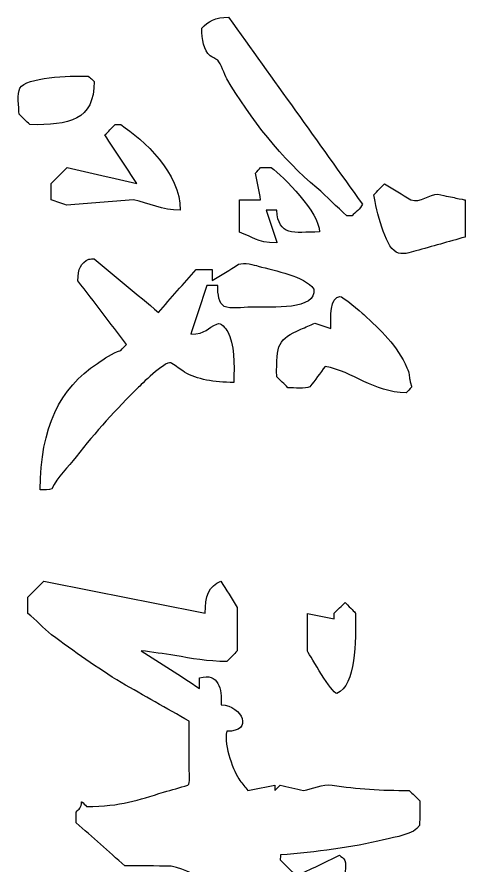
# Model space of a CAD drawing. Extents: x 14207793 to 14719554, y -1675802 to -1228715.
# Drawn here: x 14437156 to 14437807, y -1671545 to -1670312 of the extents above; entities that cross this region are included whole.
import ezdxf

# ---------------------------------------------------------------- set-up
doc = ezdxf.new("R2010")
doc.units = 0
doc.header["$LTSCALE"] = 500
doc.header["$MEASUREMENT"] = 0
doc.layers.add('LAYER7', color=251, linetype='CONTINUOUS')
doc.layers.add('PUB_TITLE', color=4, linetype='CONTINUOUS')

# ---------------------------------------------------------------- blocks, each defined once
blk = doc.blocks.new('ming3')
at = {"layer": 'PUB_TITLE'}
for points, knots in [([(5033641.9, -765434.9), (5033641.9, -765434.9), (5033641.9, -765434.9), (5033639.7, -765445.9), (5033637.4, -765456.9), (5033635.1, -765467.9), (5033634.5, -765477.3), (5033646.1, -765489), (5033641.9, -765500.4), (5033635.5, -765511), (5033629, -765521.7), (5033622.6, -765532.3), (5033626.9, -765536.7), (5033631.3, -765541.1), (5033635.7, -765545.4), (5033655.7, -765541.4), (5033696.9, -765532.5), (5033705.3, -765518.2), (5033709.2, -765511.7), (5033705.7, -765500.8), (5033703.8, -765494.6), (5033698.2, -765474.7), (5033692.6, -765454.8), (5033687, -765434.9), (5033672, -765434.9), (5033657, -765434.9), (5033641.9, -765434.9)], [0, 0, 0, 0, 0, 0.5, 1, 1, 1, 2, 2, 2, 3, 3, 3, 4, 4, 4, 5, 5, 5, 6, 6, 6, 7, 7, 7, 8, 8, 8, 8]), ([(5034253.5, -765729.9), (5034234.4, -765729.2), (5034214.2, -765732.9), (5034221, -765756.1), (5034225.2, -765756.1), (5034229.4, -765756.1), (5034233.6, -765756.1), (5034218.4, -765779.7), (5034203.2, -765803.2), (5034188, -765826.8), (5034189.9, -765813.2), (5034191.8, -765799.6), (5034193.7, -765786), (5034197.6, -765765.7), (5034201, -765746.4), (5034201.1, -765723.1), (5034196.7, -765718.9), (5034192.3, -765714.7), (5034188, -765710.5), (5034170.5, -765710.5), (5034153, -765710.5), (5034135.6, -765710.5), (5034124.9, -765717.1), (5034114.3, -765723.8), (5034103.6, -765730.4), (5034109.3, -765744.8), (5034122.2, -765749.6), (5034142.4, -765749.3), (5034129.5, -765814.4), (5034116.5, -765879.6), (5034103.6, -765944.7), (5034110.1, -765951.2), (5034116.5, -765957.7), (5034123, -765964.1), (5034123.2, -765964.1), (5034123.3, -765964.1), (5034123.5, -765964.1), (5034130, -765964.1), (5034136.4, -765964.1), (5034142.9, -765964.1), (5034150.4, -765954), (5034160.8, -765945.5), (5034168.6, -765935.3), (5034189, -765908.3), (5034208.6, -765880.1), (5034226.7, -765850.9), (5034242.3, -765823.5), (5034257.8, -765796.1), (5034273.4, -765768.7), (5034292.8, -765768.7), (5034312.2, -765768.7), (5034331.6, -765768.7), (5034336.7, -765768.7), (5034348.7, -765767.1), (5034350.9, -765770.2), (5034353.7, -765780), (5034356.5, -765789.8), (5034359.3, -765799.6), (5034368.9, -765830.9), (5034376.6, -765850.6), (5034376.6, -765892.9), (5034374.7, -765894.8), (5034372.8, -765896.7), (5034370.9, -765898.6), (5034370.9, -765898.8), (5034370.9, -765899), (5034370.9, -765899.1), (5034378.9, -765899), (5034379.3, -765902.1), (5034383.4, -765905.4), (5034387.8, -765905.4), (5034392.2, -765905.4), (5034396.5, -765905.4), (5034413.8, -765885.9), (5034431.1, -765866.3), (5034448.4, -765846.7), (5034448.6, -765828.1), (5034448.8, -765809.4), (5034448.9, -765790.7), (5034456.6, -765754.7), (5034481.4, -765730.9), (5034503.4, -765708.9), (5034514.3, -765698), (5034531.9, -765678.1), (5034545.9, -765671.7), (5034546, -765665.6), (5034548.1, -765648.6), (5034544.8, -765645), (5034518.5, -765624.4), (5034492.1, -765603.8), (5034465.7, -765583.2), (5034462, -765580.4), (5034449.1, -765577.7), (5034442.1, -765580.5), (5034439.4, -765581.8), (5034437.5, -765584.5), (5034435.8, -765586.8), (5034444.2, -765604.3), (5034452.6, -765621.8), (5034461, -765639.2), (5034454.3, -765645.7), (5034447.7, -765652.2), (5034441.1, -765658.6), (5034439.2, -765658.4), (5034437.2, -765658.3), (5034435.3, -765658.1), (5034432.1, -765615.6), (5034426.4, -765571.2), (5034417, -765533.4), (5034413.5, -765519.4), (5034410.7, -765496.2), (5034399.7, -765489.9), (5034389.7, -765489.7), (5034379.8, -765489.5), (5034369.8, -765489.4), (5034365.6, -765493.7), (5034361.4, -765498.1), (5034357.2, -765502.5), (5034357.4, -765536.2), (5034355.4, -765565.7), (5034350.9, -765595.7), (5034349.2, -765607.6), (5034355.6, -765620), (5034357.2, -765630.3), (5034355.1, -765639.8), (5034353, -765649.2), (5034350.9, -765658.6), (5034353, -765660.7), (5034355.1, -765662.8), (5034357.2, -765664.9), (5034355.1, -765664.9), (5034353, -765664.9), (5034350.9, -765664.9), (5034353, -765675.9), (5034355.1, -765686.9), (5034357.2, -765697.9), (5034353.2, -765701.1), (5034349.2, -765704.2), (5034345.2, -765707.4), (5034334.9, -765714.2), (5034303.8, -765727.7), (5034285.4, -765723.1), (5034286.7, -765690.5), (5034254.3, -765704.1), (5034253.5, -765729.9)], [0, 0, 0, 0, 1, 1, 1, 2, 2, 2, 3, 3, 3, 4, 4, 4, 5, 5, 5, 6, 6, 6, 7, 7, 7, 8, 8, 8, 9, 9, 9, 10, 10, 10, 11, 11, 11, 12, 12, 12, 13, 13, 13, 14, 14, 14, 15, 15, 15, 16, 16, 16, 17, 17, 17, 18, 18, 18, 19, 19, 19, 20, 20, 20, 21, 21, 21, 22, 22, 22, 23, 23, 23, 24, 24, 24, 25, 25, 25, 26, 26, 26, 27, 27, 27, 28, 28, 28, 29, 29, 29, 30, 30, 30, 31, 31, 31, 32, 32, 32, 33, 33, 33, 34, 34, 34, 35, 35, 35, 36, 36, 36, 37, 37, 37, 38, 38, 38, 39, 39, 39, 40, 40, 40, 41, 41, 41, 42, 42, 42, 43, 43, 43, 44, 44, 44, 45, 45, 45, 46, 46, 46, 47, 47, 47, 48, 48, 48, 48]), ([(5033867.3, -765499.8), (5033867.3, -765499.8), (5033867.3, -765499.8), (5033859.7, -765502.7), (5033851.9, -765502.2), (5033845.3, -765505.1), (5033818.8, -765516.4), (5033799.1, -765537.7), (5033780.8, -765557.5), (5033777.9, -765560.7), (5033758.4, -765583.3), (5033758.8, -765586.3), (5033760.4, -765598.2), (5033783.3, -765597.6), (5033797.6, -765597.3), (5033795.5, -765603.8), (5033793.4, -765610.2), (5033791.3, -765616.7), (5033793.7, -765622.3), (5033796.2, -765627.9), (5033798.6, -765633.5), (5033811, -765661.4), (5033815.9, -765663.2), (5033856.3, -765662.8), (5033860.6, -765658.3), (5033865, -765653.7), (5033869.4, -765649.2), (5033869.5, -765641.4), (5033871, -765628.3), (5033868.3, -765622.5), (5033860.1, -765616.4), (5033851.9, -765610.2), (5033843.7, -765604.1), (5033849.8, -765569.6), (5033875, -765546.4), (5033875.7, -765506.1), (5033873.4, -765504), (5033871.1, -765501.9), (5033868.8, -765499.8), (5033868.3, -765499.8), (5033867.8, -765499.8), (5033867.3, -765499.8)], [0, 0, 0, 0, 0, 0.5, 1, 1, 1, 2, 2, 2, 3, 3, 3, 4, 4, 4, 5, 5, 5, 6, 6, 6, 7, 7, 7, 8, 8, 8, 9, 9, 9, 10, 10, 10, 11, 11, 11, 12, 12, 12, 13, 13, 13, 13]), ([(5033647.2, -765559.1), (5033571.7, -765613), (5033496.3, -765667), (5033420.8, -765721), (5033420.4, -765737.1), (5033425.9, -765746), (5033433.9, -765753.5), (5033447.7, -765753.7), (5033461.2, -765750.9), (5033467.4, -765743.5), (5033469.2, -765740.4), (5033470.9, -765737.2), (5033472.7, -765734.1), (5033477, -765730.2), (5033489.9, -765726.2), (5033495.2, -765723.1), (5033542.3, -765695.4), (5033594, -765655.4), (5033627.3, -765614.1), (5033638.6, -765602), (5033650, -765590), (5033661.3, -765577.9), (5033661.3, -765575.8), (5033661.3, -765573.7), (5033661.3, -765571.6), (5033656.7, -765568), (5033653.1, -765561), (5033647.2, -765559.1)], [0, 0, 0, 0, 1, 1, 1, 2, 2, 2, 3, 3, 3, 4, 4, 4, 5, 5, 5, 6, 6, 6, 7, 7, 7, 8, 8, 8, 9, 9, 9, 9]), ([(5034142.4, -765567.4), (5034142.4, -765567.4), (5034142.4, -765567.4), (5034138.2, -765571.6), (5034134, -765575.8), (5034129.8, -765580), (5034134, -765584.4), (5034138.2, -765588.8), (5034142.4, -765593.1), (5034144.7, -765593.1), (5034146.9, -765593.1), (5034149.2, -765593.1), (5034147.1, -765603.9), (5034145, -765614.8), (5034142.9, -765625.6), (5034158.1, -765625.6), (5034173.3, -765625.6), (5034188.5, -765625.6), (5034196, -765621.1), (5034239.3, -765596.1), (5034239.8, -765590), (5034230, -765566.7), (5034177, -765567.3), (5034142.4, -765567.4)], [0, 0, 0, 0, 0, 0.5, 1, 1, 1, 2, 2, 2, 3, 3, 3, 4, 4, 4, 5, 5, 5, 6, 6, 6, 7, 7, 7, 7]), ([(5033641.9, -765707.9), (5033655, -765707.9), (5033668.1, -765707.9), (5033681.2, -765707.9), (5033686.9, -765690.2), (5033693.8, -765689.3), (5033693.8, -765662.8), (5033693.6, -765662.8), (5033693.5, -765662.8), (5033693.3, -765662.8), (5033680.4, -765667), (5033667.4, -765671.2), (5033654.5, -765675.4), (5033654.5, -765671.2), (5033654.5, -765667), (5033654.5, -765662.8), (5033686.1, -765660.6), (5033681.4, -765643.3), (5033680.7, -765610.9), (5033657.6, -765611.1), (5033613.7, -765654.4), (5033602.6, -765669.6), (5033602.6, -765673.8), (5033602.6, -765678), (5033602.6, -765682.2), (5033604.9, -765684.3), (5033607.2, -765686.4), (5033609.5, -765688.5), (5033620.3, -765686.4), (5033631.1, -765684.3), (5033641.9, -765682.2), (5033641.9, -765690.8), (5033641.9, -765699.3), (5033641.9, -765707.9)], [0, 0, 0, 0, 1, 1, 1, 2, 2, 2, 3, 3, 3, 4, 4, 4, 5, 5, 5, 6, 6, 6, 7, 7, 7, 8, 8, 8, 9, 9, 9, 10, 10, 10, 11, 11, 11, 11]), ([(5033726.3, -765740.9), (5033726.3, -765747.4), (5033726.3, -765753.8), (5033726.3, -765760.3), (5033743.6, -765775.5), (5033760.9, -765790.7), (5033778.2, -765805.9), (5033756.5, -765831.9), (5033734.9, -765857.9), (5033713.2, -765883.9), (5033713.4, -765886), (5033713.6, -765888.1), (5033713.7, -765890.2), (5033718.3, -765899.3), (5033725.3, -765903.7), (5033739.9, -765903.3), (5033765.6, -765883.8), (5033791.3, -765864.2), (5033817, -765844.6), (5033819.4, -765846.9), (5033821.9, -765849.2), (5033824.3, -765851.5), (5033827.6, -765862.2), (5033834.3, -765871.2), (5033840, -765879.8), (5033870.2, -765925), (5033917.3, -765948.9), (5033993, -765948.9), (5033993.2, -765944.2), (5033993.5, -765937.9), (5033992, -765934.8), (5033977.7, -765928.9), (5033965.2, -765914.5), (5033953.2, -765905.4), (5033922.8, -765882.4), (5033895.5, -765856.7), (5033868.8, -765830), (5033862.7, -765823.8), (5033833.9, -765794.7), (5033840, -765789.6), (5033843.5, -765784.6), (5033847, -765779.5), (5033850.5, -765774.4), (5033859.6, -765759.1), (5033863, -765738.8), (5033863.1, -765714.7), (5033840.5, -765714.1), (5033816.1, -765714), (5033801.8, -765722), (5033798.1, -765724.1), (5033789.2, -765730.3), (5033792.3, -765735.1), (5033797.1, -765746.6), (5033804.4, -765748.4), (5033804.4, -765766.6), (5033784.8, -765760.1), (5033765.3, -765753.6), (5033745.7, -765747.2), (5033745.7, -765742.8), (5033745.7, -765738.4), (5033745.7, -765734.1), (5033756.2, -765734.3), (5033767.2, -765732.8), (5033770.9, -765726.2), (5033774.4, -765719.6), (5033771.9, -765703.1), (5033771.9, -765694.3), (5033771.9, -765667.7), (5033775.5, -765614.2), (5033749.9, -765617.7), (5033733.9, -765629.9), (5033728.2, -765663.9), (5033722.1, -765685.3), (5033720.7, -765690.2), (5033717.5, -765701.9), (5033720, -765708.9), (5033726.5, -765719.6), (5033733, -765730.2), (5033739.4, -765740.9), (5033735, -765740.9), (5033730.7, -765740.9), (5033726.3, -765740.9)], [0, 0, 0, 0, 1, 1, 1, 2, 2, 2, 3, 3, 3, 4, 4, 4, 5, 5, 5, 6, 6, 6, 7, 7, 7, 8, 8, 8, 9, 9, 9, 10, 10, 10, 11, 11, 11, 12, 12, 12, 13, 13, 13, 14, 14, 14, 15, 15, 15, 16, 16, 16, 17, 17, 17, 18, 18, 18, 19, 19, 19, 20, 20, 20, 21, 21, 21, 22, 22, 22, 23, 23, 23, 24, 24, 24, 25, 25, 25, 26, 26, 26, 27, 27, 27, 27]), ([(5033654.5, -765779.7), (5033608.8, -765778.9), (5033569.7, -765824), (5033550.8, -765851.5), (5033550.8, -765853.7), (5033550.8, -765856), (5033550.8, -765858.3), (5033555, -765862.5), (5033559.2, -765866.7), (5033563.3, -765870.8), (5033582.9, -765857.9), (5033602.5, -765845), (5033622, -765832.1), (5033615.6, -765860.2), (5033609.1, -765888.3), (5033602.6, -765916.4), (5033609.1, -765922.9), (5033615.6, -765929.4), (5033622, -765935.8), (5033622.2, -765935.8), (5033622.4, -765935.8), (5033622.6, -765935.8), (5033629, -765935.8), (5033635.5, -765935.8), (5033641.9, -765935.8), (5033644, -765929.5), (5033646.1, -765923.3), (5033648.2, -765917), (5033646.1, -765890.1), (5033644, -765863.2), (5033641.9, -765836.3), (5033645.6, -765817.7), (5033654.4, -765801.1), (5033654.5, -765779.7)], [0, 0, 0, 0, 1, 1, 1, 2, 2, 2, 3, 3, 3, 4, 4, 4, 5, 5, 5, 6, 6, 6, 7, 7, 7, 8, 8, 8, 9, 9, 9, 10, 10, 10, 11, 11, 11, 11]), ([(5033498.4, -765883.9), (5033498.4, -765883.9), (5033498.4, -765883.9), (5033496.3, -765886.2), (5033494.2, -765888.5), (5033492.1, -765890.8), (5033491.6, -765914.6), (5033493.3, -765965.6), (5033506.7, -765973.6), (5033512.7, -765977.1), (5033529.9, -765974.8), (5033538.2, -765974.6), (5033542.4, -765970.2), (5033546.6, -765965.9), (5033550.8, -765961.5), (5033551.5, -765914.2), (5033545.9, -765883.2), (5033498.4, -765883.9)], [0, 0, 0, 0, 0, 0.5, 1, 1, 1, 2, 2, 2, 3, 3, 3, 4, 4, 4, 5, 5, 5, 5])]:
    blk.add_open_spline(points, degree=3, knots=knots, dxfattribs=at)

msp = doc.modelspace()

# ---------------------------------------------------------------- block references
at = {"layer": 'LAYER7', "xscale": 1.199999999953434, "yscale": 1.199999999254942, "zscale": 1.2, "rotation": 270}
msp.add_blockref('ming3', (15356328.47, 4369792.21, 1554.42), dxfattribs=at)

doc.saveas('drawing.dxf')
